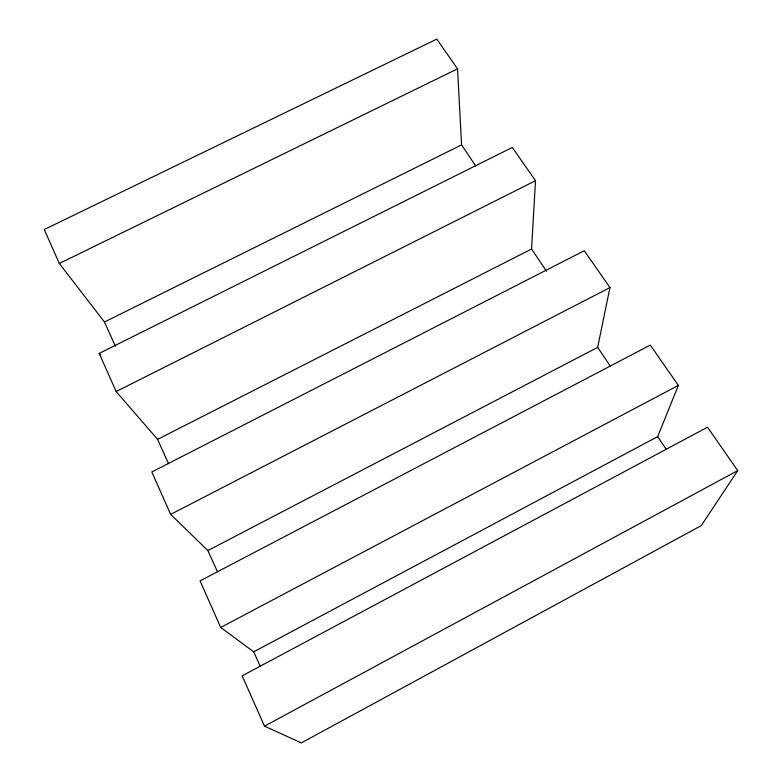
<?xml version="1.0" encoding="UTF-8"?>
<svg xmlns="http://www.w3.org/2000/svg" width="782" height="782" viewBox="0 0 782 782"><rect width="100%" height="100%" fill="white"/><g stroke="black" fill="none" stroke-linecap="round" stroke-linejoin="round"><path stroke-width="1.17" d="M546.481 271.207L531.564 249.018L535.504 180.71L512.308 147.436L99.216 353.396L116.137 391.547L157.563 439.367L168.57 463.677M610.615 366.611L597.663 347.355L609.95 287.571L584.281 250.719L151.825 471.976L170.642 514.39L207.875 550.557L217.396 571.583M253.71 651.826L657.682 436.639L678.356 385.409L650.272 345.106L200.055 580.889L220.71 627.457L253.71 651.826L260.181 666.147M737.739 470.617L701.298 525.592L301.334 742.9L264.492 726.155L242.176 675.843L707.495 427.216L737.739 470.617L264.492 726.155M220.71 627.457L678.356 385.409M207.875 550.557L597.663 347.355M170.642 514.39L609.95 287.571M157.563 439.367L531.564 249.018M116.137 391.547L535.504 180.71M104.465 322.008L461.576 144.885L457.548 68.836L436.825 39.1L44.261 229.537L59.324 263.475L104.465 322.008L115.423 346.231M59.324 263.475L457.548 68.836M99.216 353.396L100.761 355.253M461.576 144.885L475.739 165.97M657.682 436.639L666.372 449.562"/></g></svg>
